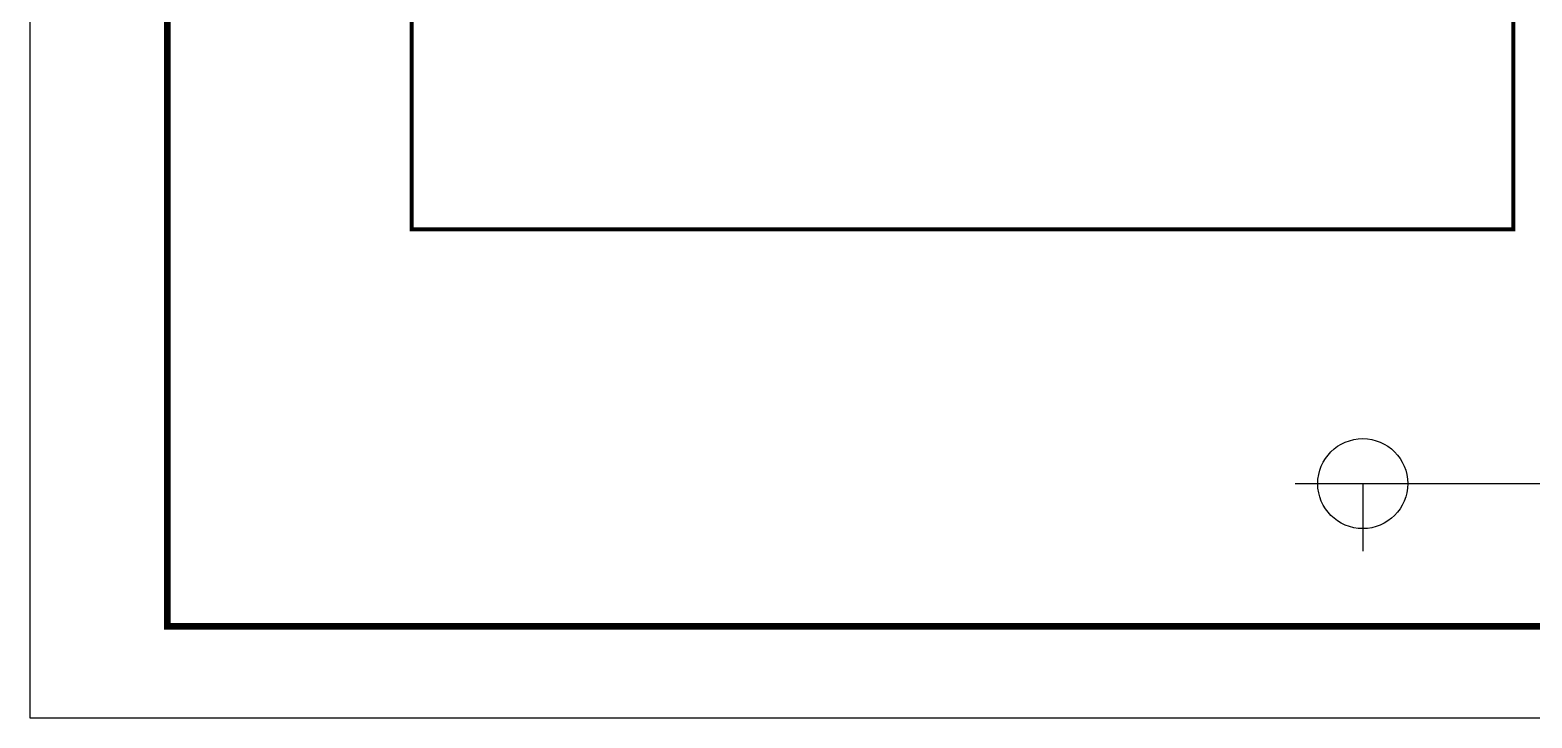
# Model space of a CAD drawing. Header units: millimetres. Extents: x 420413 to 457232, y -109 to 25896.
# Drawn here: x 420413 to 434771, y -109 to 6467 of the extents above; entities that cross this region are included whole.
import ezdxf

# ---------------------------------------------------------------- set-up
doc = ezdxf.new("R2010")
doc.units = ezdxf.units.MM
doc.header["$LTSCALE"] = 50
doc.header["$MEASUREMENT"] = 0
doc.layers.get('0').update_dxf_attribs({"linetype": 'CONTINUOUS'})
for name, color, linetype in [('001dmp-FORM', 253, 'CONTINUOUS'), ('TEX', 6, 'CONTINUOUS'), ('전력제어', 3, 'CONTINUOUS')]:
    doc.layers.add(name, color=color, linetype=linetype)

# ---------------------------------------------------------------- blocks, each defined once
blk = doc.blocks.new('FORM_ELEC_SUKWOO$0$')
at = {"layer": '001dmp-FORM', "color": 30}
blk.add_lwpolyline([(161727, 114228), (0, 114228), (0, 0), (161727, 0)], close=True, dxfattribs=at)
at = {"layer": '001dmp-FORM', "const_width": 288}
blk.add_lwpolyline([(5769, 3846), (5769, 110382), (157881, 110382), (157881, 3846)], close=True, dxfattribs=at)
blk = doc.blocks.new('FORM_ELEC_SUKWOO')
at = {"layer": '001dmp-FORM'}
blk.add_blockref('FORM_ELEC_SUKWOO$0$', (12, -1), dxfattribs=at)

msp = doc.modelspace()

# ---------------------------------------------------------------- linework, layer by layer
at = {"color": 0, "const_width": 38.5}
msp.add_lwpolyline([(424061, 16228), (424061, 4563), (434592, 4563), (434592, 16228)], dxfattribs=at)
at = {"layer": 'TEX', "color": 2}
for p, q in [((432508, 2131), (443395, 2131)), ((433153, 2131), (433153, 1485))]:
    msp.add_line(p, q, dxfattribs=at)
msp.add_circle((433153, 2131), 430, dxfattribs=at)

# ---------------------------------------------------------------- block references
at = {"layer": '전력제어', "color": 3, "ltscale": 100, "xscale": 0.2276575024957546, "yscale": 0.2276575024957546, "zscale": 0.2276575024957546}
msp.add_blockref('FORM_ELEC_SUKWOO', (420410, -109), dxfattribs=at)

doc.saveas('drawing.dxf')
